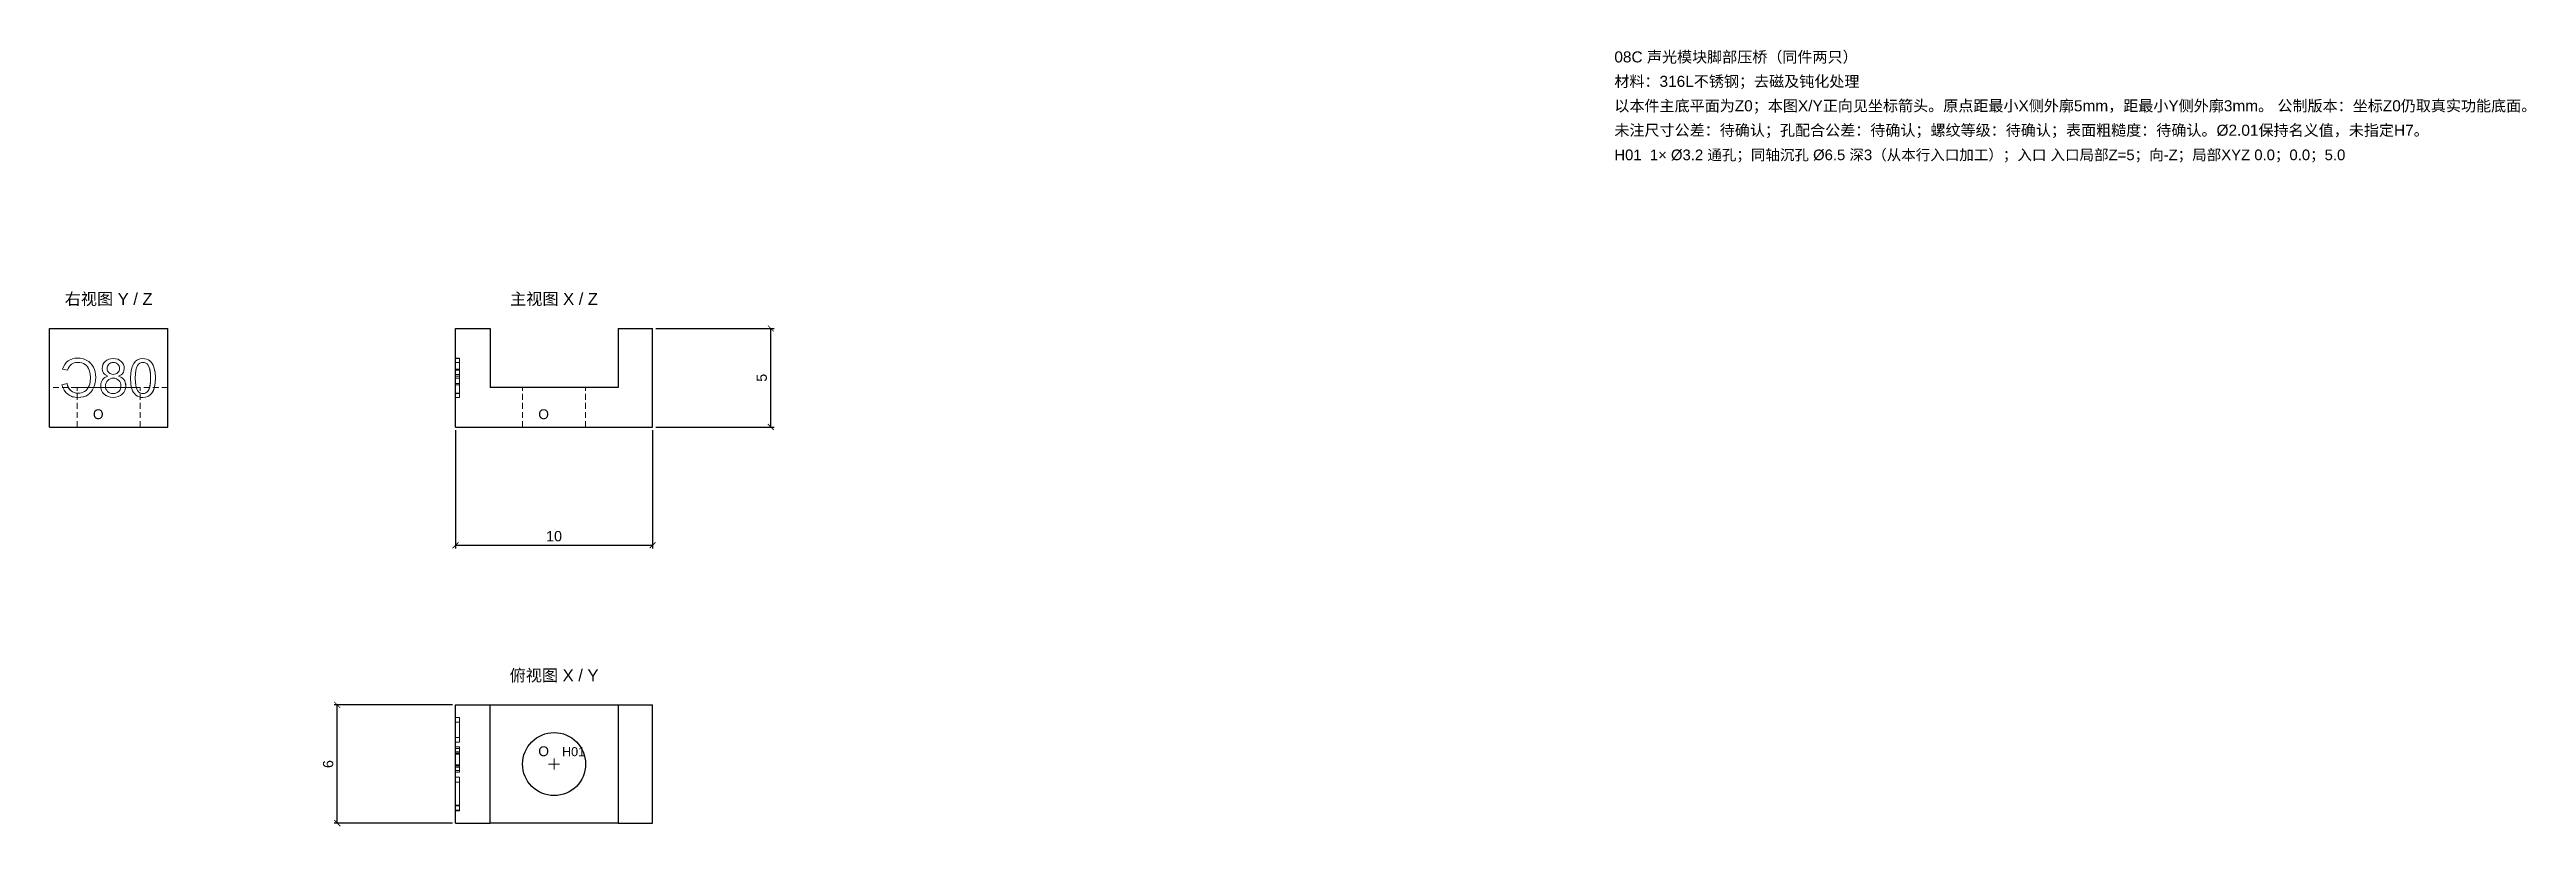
# Model space of a CAD drawing. Header units: millimetres. Extents: x 7 to 132, y 15 to 55.
import ezdxf
from ezdxf.enums import TextEntityAlignment as Align

# ---------------------------------------------------------------- set-up
doc = ezdxf.new("R2010")
doc.units = ezdxf.units.MM
doc.linetypes.add('WP_HIDDEN', pattern=[2.3, 1.5, -0.8])
for name, color, linetype, lineweight in [('ANNOTATIONS', 7, 'CONTINUOUS', 18), ('DIMENSIONS', 7, 'CONTINUOUS', 18), ('HIDDEN', 7, 'WP_HIDDEN', 13), ('VISIBLE', 7, 'CONTINUOUS', 25)]:
    doc.layers.add(name, color=color, linetype=linetype, lineweight=lineweight)
doc.styles.add('CJK', font='Arial Unicode.ttf')
doc.styles.add('OpenSansCondensed-Light', font='OpenSansCondensed-Light.ttf')
doc.dimstyles.new('EZDXF', dxfattribs={"dimtxt": 0.25, "dimasz": 0.175, "dimexe": 0.375, "dimexo": 0.125, "dimgap": 0.1, "dimtad": 1, "dimlfac": 100, "dimzin": 12, "dimdsep": 46, "dimtxsty": 'OpenSansCondensed-Light', "dimblk": 'ARCHTICK', "dimcen": 2.5, "dimazin": 3, "dimtfac": 0.5, "dimtmove": 2, "dimatfit": 3})

# ---------------------------------------------------------------- blocks, each defined once
blk = doc.blocks.new('_ARCHTICK')
at = {"color": 0, "linetype": 'BYBLOCK', "const_width": 0.15}
blk.add_lwpolyline([(-0.5, -0.5), (0.5, 0.5)], dxfattribs=at)

msp = doc.modelspace()

# ---------------------------------------------------------------- linework, layer by layer
at = {"layer": 'ANNOTATIONS'}
for p, q in [((31.92, 18.4), (32.48, 18.4)), ((32.2, 18.12), (32.2, 18.68))]:
    msp.add_line(p, q, dxfattribs=at)
at = {"layer": 'HIDDEN', "ltscale": 0.2}
for p, q in [((6.6, 40.5), (6.6, 37.5)), ((12.6, 40.5), (12.6, 37.5)), ((27.2, 39), (27.4, 39)), ((27.2, 38.97493), (27.4, 38.97493)), ((7.23127, 37.64644), (7.4872, 37.71108)), ((7.51623, 38.37731), (7.26425, 38.43668)), ((27.2, 38.781), (27.4, 38.781)), ((27.2, 38.77968), (27.4, 38.77968)), ((27.2, 38.77836), (27.4, 38.77836)), ((27.2, 38.37731), (27.2, 38.43668)), ((27.2, 38.43668), (27.4, 38.43668)), ((27.2, 38.37731), (27.4, 38.37731)), ((27.2, 38.17282), (27.4, 38.17282)), ((27.2, 38.08179), (27.4, 38.08179)), ((27.2, 37.97889), (27.4, 37.97889)), ((27.2, 37.64644), (27.2, 37.71108)), ((27.2, 37.71108), (27.4, 37.71108)), ((27.4, 38.43668), (27.4, 38.37731)), ((27.4, 37.71108), (27.4, 37.64644)), ((12.6, 37.5), (6.6, 37.5)), ((8, 35.5), (8, 37.5)), ((11.2, 35.5), (11.2, 37.5)), ((27.2, 37.64644), (27.4, 37.64644)), ((27.2, 37.219), (27.4, 37.219)), ((27.2, 37.19525), (27.4, 37.19525)), ((27.2, 37), (27.4, 37)), ((30.6, 35.5), (30.6, 37.5)), ((33.8, 35.5), (33.8, 37.5)), ((27.2, 21.4), (37.2, 21.4)), ((27.2, 20.76873), (27.4, 20.76873)), ((27.2, 20.52467), (27.4, 20.52467)), ((27.2, 19.75158), (27.4, 19.75158)), ((27.2, 19.50752), (27.4, 19.50752)), ((27.2, 19.26873), (27.4, 19.26873)), ((27.2, 19.1909), (27.4, 19.1909)), ((27.2, 19.02467), (27.4, 19.02467)), ((27.2, 18.94815), (27.4, 18.94815)), ((27.2, 18.90066), (27.4, 18.90066)), ((27.2, 18.35844), (27.4, 18.35844)), ((27.2, 18.31755), (27.4, 18.31755)), ((27.2, 18.23707), (27.4, 18.23707)), ((27.2, 18.07348), (27.4, 18.07348)), ((27.2, 17.99433), (27.4, 17.99433)), ((27.2, 17.74103), (27.4, 17.74103)), ((27.2, 17.47718), (27.4, 17.47718)), ((27.2, 16.31623), (27.2, 16.06425)), ((27.2, 16.31623), (27.4, 16.31623)), ((27.2, 16.03127), (27.2, 16.2872)), ((27.2, 16.2872), (27.4, 16.2872)), ((27.2, 16.06425), (27.4, 16.06425)), ((27.2, 16.03127), (27.4, 16.03127)), ((27.2, 15.4), (37.2, 15.4)), ((27.4, 16.06425), (27.4, 16.31623)), ((27.4, 16.2872), (27.4, 16.03127))]:
    msp.add_line(p, q, dxfattribs=at)
for points in [[(7.53997, 38.85224), (7.64589, 38.91749), (7.76319, 38.96373), (7.89096, 38.99107), (8.0281, 39)], [(8.0281, 39), (7.88875, 38.99077), (7.76095, 38.96306), (7.64469, 38.91689), (7.53997, 38.85224)], [(8.0281, 39), (8.15272, 38.99278), (8.2727, 38.97096), (8.38762, 38.93443), (8.4971, 38.88325)], [(8.4971, 38.88325), (8.38789, 38.93433), (8.27332, 38.97081), (8.15339, 38.9927), (8.0281, 39)], [(9.42784, 38.82784), (9.51196, 38.89266), (9.60852, 38.93873), (9.71672, 38.96601), (9.83549, 38.97493)], [(9.83549, 38.97493), (9.71502, 38.96574), (9.60693, 38.93816), (9.5112, 38.89219), (9.42784, 38.82784)], [(9.83549, 38.97493), (9.95346, 38.96622), (10.06072, 38.93958), (10.15624, 38.89455), (10.23918, 38.83113)], [(10.23918, 38.83113), (10.15706, 38.89405), (10.0624, 38.93898), (9.95521, 38.96595), (9.83549, 38.97493)], [(11.06504, 38.91227), (11.19243, 38.95936), (11.33813, 38.97493)], [(11.33813, 38.97493), (11.19202, 38.95927), (11.06504, 38.91227)], [(11.33813, 38.97493), (11.43821, 38.96798), (11.53029, 38.94688), (11.61382, 38.91138), (11.68839, 38.86148)], [(11.68839, 38.86148), (11.61431, 38.91111), (11.53123, 38.94657), (11.43917, 38.96784), (11.33813, 38.97493)], [(27.2, 38.85224), (27.2, 38.91749), (27.2, 38.96373), (27.2, 38.99107), (27.2, 39)], [(27.2, 39), (27.2, 38.99278), (27.2, 38.97096), (27.2, 38.93443), (27.2, 38.88325)], [(27.2, 38.91227), (27.2, 38.95936), (27.2, 38.97493)], [(27.2, 38.97493), (27.2, 38.96798), (27.2, 38.94688), (27.2, 38.91138), (27.2, 38.86148)], [(27.2, 38.82784), (27.2, 38.89266), (27.2, 38.93873), (27.2, 38.96601), (27.2, 38.97493)], [(27.2, 38.97493), (27.2, 38.96622), (27.2, 38.93958), (27.2, 38.89455), (27.2, 38.83113)], [(27.4, 38.88325), (27.4, 38.93433), (27.4, 38.97081), (27.4, 38.9927), (27.4, 39)], [(27.4, 39), (27.4, 38.99077), (27.4, 38.96306), (27.4, 38.91689), (27.4, 38.85224)], [(27.4, 38.86148), (27.4, 38.91111), (27.4, 38.94657), (27.4, 38.96784), (27.4, 38.97493)], [(27.4, 38.97493), (27.4, 38.95927), (27.4, 38.91227)], [(27.4, 38.83113), (27.4, 38.89405), (27.4, 38.93898), (27.4, 38.96595), (27.4, 38.97493)], [(27.4, 38.97493), (27.4, 38.96574), (27.4, 38.93816), (27.4, 38.89219), (27.4, 38.82784)], [(7.26425, 38.43668), (7.30998, 38.56156), (7.37118, 38.67308), (7.44793, 38.77022), (7.53997, 38.85224)], [(7.53997, 38.85224), (7.44853, 38.77086), (7.3721, 38.67447), (7.31067, 38.56308), (7.26425, 38.43668)], [(7.4872, 37.71108), (7.51892, 37.59847), (7.563, 37.49896), (7.6197, 37.41355), (7.68905, 37.34301)], [(7.68905, 37.34301), (7.62053, 37.41252), (7.56405, 37.49703), (7.51961, 37.59655), (7.4872, 37.71108)], [(7.71148, 38.6847), (7.65051, 38.62851), (7.59768, 38.55811), (7.55296, 38.47412), (7.51623, 38.37731)], [(7.51623, 38.37731), (7.55366, 38.47568), (7.59868, 38.5597), (7.65129, 38.62937), (7.71148, 38.6847)], [(8.03338, 38.781), (7.94138, 38.7751), (7.8568, 38.75718), (7.78006, 38.72707), (7.71148, 38.6847)], [(7.71148, 38.6847), (7.77958, 38.72683), (7.85594, 38.75693), (7.94053, 38.77498), (8.03338, 38.781)], [(8.40607, 38.67414), (8.32591, 38.72124), (8.23675, 38.75465), (8.13905, 38.77448), (8.03338, 38.781)], [(8.03338, 38.781), (8.14028, 38.77432), (8.23803, 38.75429), (8.32662, 38.72089), (8.40607, 38.67414)], [(8.61649, 38.3872), (8.58071, 38.47243), (8.53365, 38.54883), (8.47537, 38.61613), (8.40607, 38.67414)], [(8.40607, 38.67414), (8.47537, 38.61614), (8.53354, 38.54898), (8.58058, 38.47267), (8.61649, 38.3872)], [(8.4971, 38.88325), (8.5976, 38.81805), (8.68608, 38.73911), (8.76213, 38.64676), (8.82559, 38.54156)], [(8.82559, 38.54156), (8.76177, 38.64726), (8.68575, 38.73945), (8.59753, 38.81811), (8.4971, 38.88325)], [(8.60528, 37.58509), (8.63708, 37.68232), (8.65953, 37.78677), (8.67718, 38.01583)], [(8.67718, 38.01583), (8.6592, 37.7848), (8.63673, 37.68103), (8.60528, 37.58509)], [(8.67718, 38.01583), (8.66201, 38.20428), (8.61649, 38.3872)], [(8.61649, 38.3872), (8.66201, 38.20432), (8.67718, 38.01583)], [(8.82559, 38.54156), (8.87671, 38.42254), (8.91278, 38.29455), (8.93406, 38.15828), (8.94103, 38.01451)], [(8.94103, 38.01451), (8.93381, 38.16074), (8.91217, 38.29733), (8.8761, 38.42427), (8.82559, 38.54156)], [(8.94103, 38.01451), (8.93471, 37.87899), (8.91563, 37.74718), (8.88365, 37.61943), (8.83879, 37.49604)], [(8.83879, 37.49604), (8.88352, 37.61898), (8.91547, 37.74637), (8.93464, 37.87822), (8.94103, 38.01451)], [(9.19433, 37.58575), (9.20007, 37.67184), (9.21744, 37.75216), (9.24653, 37.82644), (9.28734, 37.89446)], [(9.28734, 37.89446), (9.24664, 37.82668), (9.21758, 37.75264), (9.20014, 37.67233), (9.19433, 37.58575)], [(9.27348, 38.46966), (9.28308, 38.57096), (9.3121, 38.66481), (9.36051, 38.75058), (9.42784, 38.82784)], [(9.42784, 38.82784), (9.36031, 38.75029), (9.31207, 38.66474), (9.28313, 38.5712), (9.27348, 38.46966)], [(9.34406, 38.23549), (9.29107, 38.34401), (9.27348, 38.46966)], [(9.27348, 38.46966), (9.29113, 38.34383), (9.34406, 38.23549)], [(9.28734, 37.89446), (9.33945, 37.95494), (9.40221, 38.00635), (9.47533, 38.04862), (9.55844, 38.08179)], [(9.55844, 38.08179), (9.47471, 38.04832), (9.40162, 38.00594), (9.33916, 37.95465), (9.28734, 37.89446)], [(9.55844, 38.08179), (9.43338, 38.14695), (9.38416, 38.1883), (9.34406, 38.23549)], [(9.34406, 38.23549), (9.38393, 38.18853), (9.43295, 38.14726), (9.55844, 38.08179)], [(9.43707, 37.58311), (9.4442, 37.66516), (9.4656, 37.73978), (9.50126, 37.80698), (9.55119, 37.86675)], [(9.55119, 37.86675), (9.50123, 37.80693), (9.4655, 37.73953), (9.44414, 37.6648), (9.43707, 37.58311)], [(9.51755, 38.47098), (9.52319, 38.53368), (9.54014, 38.59119), (9.56838, 38.64351), (9.60792, 38.69063)], [(9.60792, 38.69063), (9.5684, 38.64354), (9.54012, 38.59114), (9.52317, 38.53357), (9.51755, 38.47098)], [(9.60528, 38.25923), (9.56689, 38.30487), (9.53948, 38.35538), (9.52303, 38.41074), (9.51755, 38.47098)], [(9.51755, 38.47098), (9.52301, 38.41083), (9.53947, 38.3554), (9.56692, 38.30484), (9.60528, 38.25923)], [(9.55119, 37.86675), (9.61183, 37.91581), (9.67965, 37.95086), (9.75464, 37.97188), (9.83681, 37.97889)], [(9.83681, 37.97889), (9.75499, 37.97194), (9.6799, 37.95095), (9.61188, 37.91585), (9.55119, 37.86675)], [(9.83021, 38.17282), (9.7647, 38.17822), (9.70538, 38.19443), (9.65223, 38.22143), (9.60528, 38.25923)], [(9.60528, 38.25923), (9.65231, 38.22138), (9.70557, 38.19435), (9.76494, 38.17818), (9.83021, 38.17282)], [(9.60792, 38.69063), (9.65586, 38.72959), (9.70933, 38.75742), (9.76833, 38.77412), (9.83285, 38.77968)], [(9.83285, 38.77968), (9.76849, 38.77415), (9.70944, 38.75746), (9.65588, 38.7296), (9.60792, 38.69063)], [(10.05976, 38.25989), (10.01227, 38.2218), (9.95818, 38.19459), (9.89749, 38.17827), (9.83021, 38.17282)], [(9.83021, 38.17282), (9.89721, 38.17822), (9.95793, 38.1945), (10.01217, 38.22174), (10.05976, 38.25989)], [(9.83285, 38.77968), (9.89791, 38.77424), (9.95719, 38.75792), (10.0107, 38.73071), (10.05844, 38.69261)], [(10.05844, 38.69261), (10.01066, 38.73073), (9.95704, 38.75797), (9.89771, 38.77428), (9.83285, 38.77968)], [(9.83681, 37.97889), (9.91699, 37.97197), (9.99001, 37.95119), (10.05585, 37.91656), (10.11451, 37.86807)], [(10.11451, 37.86807), (10.0558, 37.91659), (9.98977, 37.95128), (9.91667, 37.97202), (9.83681, 37.97889)], [(10.05844, 38.69261), (10.09769, 38.64693), (10.12573, 38.59697), (10.14255, 38.54271), (10.14815, 38.48417)], [(10.14815, 38.48417), (10.14255, 38.54269), (10.12571, 38.59701), (10.09763, 38.64702), (10.05844, 38.69261)], [(10.14815, 38.48417), (10.14263, 38.4187), (10.12606, 38.3595), (10.09843, 38.30656), (10.05976, 38.25989)], [(10.05976, 38.25989), (10.09847, 38.30662), (10.12613, 38.35968), (10.14267, 38.41893), (10.14815, 38.48417)], [(10.31966, 38.23615), (10.27899, 38.18864), (10.2288, 38.14708), (10.10066, 38.08179)], [(10.10066, 38.08179), (10.22929, 38.14743), (10.27925, 38.1889), (10.31966, 38.23615)], [(10.10066, 38.08179), (10.18344, 38.05386), (10.25666, 38.01565), (10.31996, 37.96711), (10.37309, 37.90831)], [(10.37309, 37.90831), (10.32019, 37.96689), (10.25716, 38.01534), (10.18398, 38.05364), (10.10066, 38.08179)], [(10.11451, 37.86807), (10.16271, 37.8092), (10.19713, 37.7434), (10.21779, 37.67068), (10.22467, 37.59103)], [(10.22467, 37.59103), (10.21784, 37.67038), (10.19721, 37.7432), (10.16273, 37.80917), (10.11451, 37.86807)], [(10.23918, 38.83113), (10.30542, 38.75522), (10.353, 38.67045), (10.38148, 38.57725), (10.3909, 38.47625)], [(10.3909, 38.47625), (10.38141, 38.57759), (10.35297, 38.67051), (10.30556, 38.75503), (10.23918, 38.83113)], [(10.3909, 38.47625), (10.37316, 38.34656), (10.35089, 38.28888), (10.31966, 38.23615)], [(10.31966, 38.23615), (10.35082, 38.28875), (10.37309, 38.34631), (10.3909, 38.47625)], [(10.37309, 37.90831), (10.41513, 37.84043), (10.44504, 37.76494), (10.46285, 37.68212), (10.46873, 37.59235)], [(10.46873, 37.59235), (10.46276, 37.68284), (10.44482, 37.76567), (10.41493, 37.84082), (10.37309, 37.90831)], [(10.70752, 37.98681), (10.71794, 38.23998), (10.75106, 38.44393)], [(10.75106, 38.44393), (10.7184, 38.24489), (10.70752, 37.98681)], [(10.77744, 37.43734), (10.74587, 37.55464), (10.72412, 37.68631), (10.70752, 37.98681)], [(10.70752, 37.98681), (10.725, 37.67925), (10.74685, 37.55009), (10.77744, 37.43734)], [(10.75106, 38.44393), (10.80254, 38.59988), (10.87111, 38.73153)], [(10.87111, 38.73153), (10.80284, 38.60059), (10.75106, 38.44393)], [(10.87111, 38.73153), (10.95776, 38.83566), (11.06504, 38.91227)], [(11.06504, 38.91227), (10.95785, 38.83575), (10.87111, 38.73153)], [(10.95158, 37.98681), (10.95855, 38.20556), (10.97945, 38.38423), (11.01429, 38.52284), (11.06306, 38.62137)], [(11.06306, 38.62137), (11.0103, 38.51116), (10.97589, 38.36292), (10.95723, 38.1856), (10.95158, 37.98681)], [(11.06306, 37.35356), (11.01429, 37.45251), (10.97945, 37.59103), (10.95855, 37.76913), (10.95158, 37.98681)], [(10.95158, 37.98681), (10.95725, 37.78874), (10.97594, 37.612), (11.01036, 37.46403), (11.06306, 37.35356)], [(11.06306, 38.62137), (11.12222, 38.69006), (11.18823, 38.73912), (11.26107, 38.76855), (11.34077, 38.77836)], [(11.34077, 38.77836), (11.26082, 38.76849), (11.18764, 38.73878), (11.12163, 38.6895), (11.06306, 38.62137)], [(11.34077, 38.77836), (11.41844, 38.76971), (11.48786, 38.74373), (11.54904, 38.70045), (11.60198, 38.63984)], [(11.60198, 38.63984), (11.54927, 38.70024), (11.48798, 38.74367), (11.41834, 38.76973), (11.34077, 38.77836)], [(11.60198, 38.63984), (11.65566, 38.53273), (11.694, 38.38819), (11.717, 38.20622), (11.72467, 37.98681)], [(11.72467, 37.98681), (11.71836, 38.18744), (11.69765, 38.36784), (11.65973, 38.52127), (11.60198, 38.63984)], [(11.72467, 37.98681), (11.7177, 37.76859), (11.6968, 37.5902), (11.66196, 37.45164), (11.61319, 37.3529)], [(11.61319, 37.3529), (11.66592, 37.46324), (11.70034, 37.61135), (11.71901, 37.78838), (11.72467, 37.98681)], [(11.68839, 38.86148), (11.75426, 38.79813), (11.81117, 38.72296), (11.8591, 38.63637), (11.89815, 38.53892)], [(11.89815, 38.53892), (11.85858, 38.63749), (11.81042, 38.72411), (11.75369, 38.79877), (11.68839, 38.86148)], [(11.96873, 37.98681), (11.95886, 37.75487), (11.92647, 37.54164), (11.86724, 37.35405), (11.82633, 37.27248), (11.77744, 37.20053)], [(11.77744, 37.20053), (11.86113, 37.3402), (11.92091, 37.51781), (11.95678, 37.73334), (11.96873, 37.98681)], [(11.89815, 38.53892), (11.93004, 38.42133), (11.952, 38.28908), (11.96873, 37.98681)], [(11.96873, 37.98681), (11.95109, 38.29634), (11.92903, 38.426), (11.89815, 38.53892)], [(27.2, 38.73153), (27.2, 38.83566), (27.2, 38.91227)], [(27.2, 38.88325), (27.2, 38.81805), (27.2, 38.73911), (27.2, 38.64676), (27.2, 38.54156)], [(27.2, 38.86148), (27.2, 38.79813), (27.2, 38.72296), (27.2, 38.63637), (27.2, 38.53892)], [(27.2, 38.43668), (27.2, 38.56156), (27.2, 38.67308), (27.2, 38.77022), (27.2, 38.85224)], [(27.2, 38.83113), (27.2, 38.67045), (27.2, 38.47625)], [(27.2, 38.46966), (27.2, 38.66481), (27.2, 38.82784)], [(27.2, 38.67414), (27.2, 38.72124), (27.2, 38.75465), (27.2, 38.77448), (27.2, 38.781)], [(27.2, 38.781), (27.2, 38.7751), (27.2, 38.75718), (27.2, 38.72707), (27.2, 38.6847)], [(27.2, 38.77968), (27.2, 38.77415), (27.2, 38.75746), (27.2, 38.7296), (27.2, 38.69063)], [(27.2, 38.69261), (27.2, 38.73073), (27.2, 38.75797), (27.2, 38.77428), (27.2, 38.77968)], [(27.2, 38.77836), (27.2, 38.76849), (27.2, 38.73878), (27.2, 38.6895), (27.2, 38.62137)], [(27.2, 38.63984), (27.2, 38.70024), (27.2, 38.74367), (27.2, 38.76973), (27.2, 38.77836)], [(27.2, 38.44393), (27.2, 38.59988), (27.2, 38.73153)], [(27.2, 38.48417), (27.2, 38.59701), (27.2, 38.69261)], [(27.2, 38.69063), (27.2, 38.59114), (27.2, 38.47098)], [(27.2, 38.6847), (27.2, 38.62851), (27.2, 38.55811), (27.2, 38.47412), (27.2, 38.37731)], [(27.2, 38.3872), (27.2, 38.54883), (27.2, 38.67414)], [(27.2, 37.98681), (27.2, 38.18744), (27.2, 38.36784), (27.2, 38.52127), (27.2, 38.63984)], [(27.2, 38.62137), (27.2, 38.5716), (27.2, 38.51116), (27.2, 38.36292), (27.2, 38.1856), (27.2, 37.98681)], [(27.2, 38.54156), (27.2, 38.29455), (27.2, 38.01451)], [(27.2, 38.53892), (27.2, 38.42133), (27.2, 38.28908), (27.2, 38.14374), (27.2, 37.98681)], [(27.2, 38.25989), (27.2, 38.35968), (27.2, 38.48417)], [(27.2, 38.47625), (27.2, 38.34656), (27.2, 38.23615)], [(27.2, 38.47098), (27.2, 38.3554), (27.2, 38.25923)], [(27.2, 38.23549), (27.2, 38.34401), (27.2, 38.46966)], [(27.2, 37.98681), (27.2, 38.11899), (27.2, 38.23998), (27.2, 38.34866), (27.2, 38.44393)], [(27.2, 38.01583), (27.2, 38.3872)], [(27.2, 38.17282), (27.2, 38.17822), (27.2, 38.1945), (27.2, 38.22174), (27.2, 38.25989)], [(27.2, 38.25923), (27.2, 38.22138), (27.2, 38.19435), (27.2, 38.17818), (27.2, 38.17282)], [(27.2, 38.23615), (27.2, 38.14708), (27.2, 38.08179)], [(27.2, 38.08179), (27.2, 38.14695), (27.2, 38.23549)], [(27.2, 38.08179), (27.2, 38.05386), (27.2, 38.01565), (27.2, 37.96711), (27.2, 37.90831)], [(27.2, 37.89446), (27.2, 38.00635), (27.2, 38.08179)], [(27.2, 37.58509), (27.2, 37.78677), (27.2, 38.01583)], [(27.2, 38.01451), (27.2, 37.74718), (27.2, 37.49604)], [(27.2, 37.98681), (27.2, 37.75487), (27.2, 37.54164), (27.2, 37.35405), (27.2, 37.20053)], [(27.2, 37.43734), (27.2, 37.55464), (27.2, 37.68631), (27.2, 37.83085), (27.2, 37.98681)], [(27.2, 37.3529), (27.2, 37.40278), (27.2, 37.46324), (27.2, 37.61135), (27.2, 37.78838), (27.2, 37.98681)], [(27.2, 37.98681), (27.2, 37.78874), (27.2, 37.612), (27.2, 37.46403), (27.2, 37.40355), (27.2, 37.35356)], [(27.2, 37.97889), (27.2, 37.97194), (27.2, 37.95095), (27.2, 37.91585), (27.2, 37.86675)], [(27.2, 37.86807), (27.2, 37.91659), (27.2, 37.95128), (27.2, 37.97202), (27.2, 37.97889)], [(27.2, 37.90831), (27.2, 37.76494), (27.2, 37.59235)], [(27.2, 37.58575), (27.2, 37.75216), (27.2, 37.89446)], [(27.2, 37.59103), (27.2, 37.7432), (27.2, 37.86807)], [(27.2, 37.86675), (27.2, 37.73953), (27.2, 37.58311)], [(27.2, 37.71108), (27.2, 37.59847), (27.2, 37.49896), (27.2, 37.41355), (27.2, 37.34301)], [(27.4, 38.91227), (27.4, 38.83575), (27.4, 38.73153)], [(27.4, 38.54156), (27.4, 38.64726), (27.4, 38.73945), (27.4, 38.81811), (27.4, 38.88325)], [(27.4, 38.53892), (27.4, 38.63749), (27.4, 38.72411), (27.4, 38.79877), (27.4, 38.86148)], [(27.4, 38.85224), (27.4, 38.77086), (27.4, 38.67447), (27.4, 38.56308), (27.4, 38.43668)], [(27.4, 38.47625), (27.4, 38.67051), (27.4, 38.83113)], [(27.4, 38.82784), (27.4, 38.66474), (27.4, 38.46966)], [(27.4, 38.6847), (27.4, 38.72683), (27.4, 38.75693), (27.4, 38.77498), (27.4, 38.781)], [(27.4, 38.781), (27.4, 38.77432), (27.4, 38.75429), (27.4, 38.72089), (27.4, 38.67414)], [(27.4, 38.69063), (27.4, 38.72959), (27.4, 38.75742), (27.4, 38.77412), (27.4, 38.77968)], [(27.4, 38.77968), (27.4, 38.77424), (27.4, 38.75792), (27.4, 38.73071), (27.4, 38.69261)], [(27.4, 38.62137), (27.4, 38.69006), (27.4, 38.73912), (27.4, 38.76855), (27.4, 38.77836)], [(27.4, 38.77836), (27.4, 38.76971), (27.4, 38.74373), (27.4, 38.70045), (27.4, 38.63984)], [(27.4, 38.73153), (27.4, 38.60059), (27.4, 38.44393)], [(27.4, 38.69261), (27.4, 38.59697), (27.4, 38.48417)], [(27.4, 38.47098), (27.4, 38.59119), (27.4, 38.69063)], [(27.4, 38.37731), (27.4, 38.47568), (27.4, 38.5597), (27.4, 38.62937), (27.4, 38.6847)], [(27.4, 38.67414), (27.4, 38.54898), (27.4, 38.3872)], [(27.4, 38.63984), (27.4, 38.53273), (27.4, 38.38819), (27.4, 38.20622), (27.4, 37.98681)], [(27.4, 37.98681), (27.4, 38.10119), (27.4, 38.20556), (27.4, 38.29991), (27.4, 38.38423), (27.4, 38.45855), (27.4, 38.52284), (27.4, 38.57711), (27.4, 38.62137)], [(27.4, 38.01451), (27.4, 38.29733), (27.4, 38.54156)], [(27.4, 37.98681), (27.4, 38.14994), (27.4, 38.29634), (27.4, 38.426), (27.4, 38.53892)], [(27.4, 38.48417), (27.4, 38.3595), (27.4, 38.25989)], [(27.4, 38.23615), (27.4, 38.34631), (27.4, 38.47625)], [(27.4, 38.25923), (27.4, 38.35538), (27.4, 38.47098)], [(27.4, 38.46966), (27.4, 38.34383), (27.4, 38.23549)], [(27.4, 38.44393), (27.4, 38.35179), (27.4, 38.24489), (27.4, 38.12323), (27.4, 37.98681)], [(27.4, 38.3872), (27.4, 38.01583)], [(27.4, 38.25989), (27.4, 38.2218), (27.4, 38.19459), (27.4, 38.17827), (27.4, 38.17282)], [(27.4, 38.17282), (27.4, 38.17822), (27.4, 38.19443), (27.4, 38.22143), (27.4, 38.25923)], [(27.4, 38.08179), (27.4, 38.14743), (27.4, 38.23615)], [(27.4, 38.23549), (27.4, 38.14726), (27.4, 38.08179)], [(27.4, 38.08179), (27.4, 38.00594), (27.4, 37.89446)], [(27.4, 37.90831), (27.4, 37.96689), (27.4, 38.01534), (27.4, 38.05364), (27.4, 38.08179)], [(27.4, 38.01583), (27.4, 37.7848), (27.4, 37.58509)], [(27.4, 37.49604), (27.4, 37.74637), (27.4, 38.01451)], [(27.4, 37.98681), (27.4, 37.82483), (27.4, 37.67925), (27.4, 37.55009), (27.4, 37.43734)], [(27.4, 37.20053), (27.4, 37.3402), (27.4, 37.51781), (27.4, 37.73334), (27.4, 37.98681)], [(27.4, 37.98681), (27.4, 37.76859), (27.4, 37.5902), (27.4, 37.45164), (27.4, 37.3529)], [(27.4, 37.35356), (27.4, 37.45251), (27.4, 37.59103), (27.4, 37.76913), (27.4, 37.98681)], [(27.4, 37.86675), (27.4, 37.91581), (27.4, 37.95086), (27.4, 37.97188), (27.4, 37.97889)], [(27.4, 37.97889), (27.4, 37.97197), (27.4, 37.95119), (27.4, 37.91656), (27.4, 37.86807)], [(27.4, 37.59235), (27.4, 37.76567), (27.4, 37.90831)], [(27.4, 37.89446), (27.4, 37.75264), (27.4, 37.58575)], [(27.4, 37.86807), (27.4, 37.7434), (27.4, 37.59103)], [(27.4, 37.58311), (27.4, 37.73978), (27.4, 37.86675)], [(27.4, 37.34301), (27.4, 37.41252), (27.4, 37.49703), (27.4, 37.59655), (27.4, 37.71108)], [(7.52084, 37.16557), (7.4229, 37.25936), (7.342, 37.37173), (7.27826, 37.50133), (7.23127, 37.64644)], [(7.23127, 37.64644), (7.27954, 37.49814), (7.3439, 37.36857), (7.42433, 37.25771), (7.52084, 37.16557)], [(8.03206, 37), (7.88889, 37.01004), (7.75518, 37.04075), (7.63216, 37.09262), (7.52084, 37.16557)], [(7.52084, 37.16557), (7.63121, 37.09313), (7.7532, 37.04139), (7.88682, 37.01035), (8.03206, 37)], [(7.68905, 37.34301), (7.768, 37.28859), (7.8553, 37.24977), (7.95053, 37.22663), (8.05317, 37.219)], [(8.05317, 37.219), (7.94977, 37.22675), (7.85462, 37.25), (7.76771, 37.28875), (7.68905, 37.34301)], [(11.2, 37.5), (11.15988, 37.5), (11.04155, 37.5), (10.85093, 37.5), (10.59758, 37.5), (10.29421, 37.5), (9.95603, 37.5), (9.6, 37.5), (9.24397, 37.5), (8.90579, 37.5), (8.60242, 37.5), (8.34907, 37.5), (8.15845, 37.5), (8.04012, 37.5), (8, 37.5)], [(8, 37.5), (8.01006, 37.5), (8.04012, 37.5), (8.08979, 37.5), (8.15845, 37.5), (8.24524, 37.5), (8.34907, 37.5), (8.46863, 37.5), (8.60242, 37.5), (8.74875, 37.5), (8.90579, 37.5), (9.07155, 37.5), (9.24397, 37.5), (9.42086, 37.5), (9.6, 37.5)], [(8.54063, 37.12731), (8.43281, 37.07053), (8.31125, 37.03076), (8.1772, 37.00753), (8.03206, 37)], [(8.03206, 37), (8.18109, 37.00796), (8.31553, 37.03183), (8.43538, 37.07161), (8.54063, 37.12731)], [(8.05317, 37.219), (8.13991, 37.22468), (8.22368, 37.24176), (8.30432, 37.27024), (8.38166, 37.31003)], [(8.38166, 37.31003), (8.30424, 37.2702), (8.22368, 37.24175), (8.13999, 37.22469), (8.05317, 37.219)], [(8.38166, 37.31003), (8.45276, 37.36155), (8.51381, 37.42478), (8.56465, 37.49943), (8.60528, 37.58509)], [(8.60528, 37.58509), (8.56434, 37.49889), (8.51342, 37.42431), (8.45253, 37.36135), (8.38166, 37.31003)], [(8.83879, 37.49604), (8.78248, 37.3836), (8.71398, 37.28421), (8.63329, 37.1986), (8.54063, 37.12731)], [(8.54063, 37.12731), (8.63273, 37.1981), (8.71313, 37.28315), (8.78181, 37.38246), (8.83879, 37.49604)], [(9.36979, 37.16887), (9.29319, 37.25801), (9.23811, 37.35771), (9.20518, 37.46728), (9.19433, 37.58575)], [(9.19433, 37.58575), (9.20529, 37.46669), (9.23819, 37.35752), (9.29302, 37.25825), (9.36979, 37.16887)], [(9.83153, 37), (9.69756, 37.01019), (9.57505, 37.04146), (9.46541, 37.09438), (9.36979, 37.16887)], [(9.36979, 37.16887), (9.46445, 37.09499), (9.57296, 37.04222), (9.69532, 37.01055), (9.83153, 37)], [(9.54789, 37.30475), (9.49941, 37.36321), (9.46478, 37.42909), (9.444, 37.50239), (9.43707, 37.58311)], [(9.43707, 37.58311), (9.44393, 37.50275), (9.46467, 37.42936), (9.49936, 37.36328), (9.54789, 37.30475)], [(9.82889, 37.19525), (9.74751, 37.20209), (9.67355, 37.22263), (9.60701, 37.25684), (9.54789, 37.30475)], [(9.54789, 37.30475), (9.6071, 37.25678), (9.67385, 37.22251), (9.7479, 37.20203), (9.82889, 37.19525)], [(9.6, 37.5), (9.77914, 37.5), (9.95603, 37.5), (10.12845, 37.5), (10.29421, 37.5), (10.45125, 37.5), (10.59758, 37.5), (10.73137, 37.5), (10.85093, 37.5), (10.95476, 37.5), (11.04155, 37.5), (11.11021, 37.5), (11.15988, 37.5), (11.18994, 37.5), (11.2, 37.5)], [(10.03338, 37.24736), (9.93476, 37.20828), (9.82889, 37.19525)], [(9.82889, 37.19525), (9.93475, 37.20828), (10.03338, 37.24736)], [(10.29327, 37.16953), (10.19766, 37.09476), (10.08804, 37.04163), (9.96551, 37.01023), (9.83153, 37)], [(9.83153, 37), (9.96774, 37.0106), (10.09011, 37.04238), (10.19861, 37.09536), (10.29327, 37.16953)], [(10.17652, 37.39446), (10.11666, 37.31019), (10.03338, 37.24736)], [(10.03338, 37.24736), (10.11664, 37.31018), (10.17652, 37.39446)], [(10.22467, 37.59103), (10.21263, 37.49109), (10.17652, 37.39446)], [(10.17652, 37.39446), (10.21262, 37.49105), (10.22467, 37.59103)], [(10.46873, 37.59235), (10.45791, 37.47171), (10.42503, 37.36039), (10.36997, 37.25942), (10.29327, 37.16953)], [(10.29327, 37.16953), (10.37004, 37.25952), (10.42487, 37.35999), (10.45777, 37.47094), (10.46873, 37.59235)], [(10.98654, 37.11412), (10.92073, 37.17774), (10.86394, 37.25312), (10.81621, 37.33983), (10.77744, 37.43734)], [(10.77744, 37.43734), (10.81673, 37.33872), (10.86468, 37.25198), (10.92128, 37.17711), (10.98654, 37.11412)], [(11.33813, 37), (11.2375, 37.00699), (11.14501, 37.02821), (11.06121, 37.06392), (10.98654, 37.11412)], [(10.98654, 37.11412), (11.06071, 37.06419), (11.14403, 37.02853), (11.2365, 37.00713), (11.33813, 37)], [(11.33813, 37.19525), (11.25959, 37.20515), (11.18757, 37.23483), (11.12206, 37.2843), (11.06306, 37.35356)], [(11.06306, 37.35356), (11.12142, 37.28491), (11.1869, 37.23521), (11.25928, 37.20523), (11.33813, 37.19525)], [(11.61319, 37.3529), (11.5542, 37.28393), (11.48869, 37.23466), (11.41666, 37.2051), (11.33813, 37.19525)], [(11.33813, 37.19525), (11.41697, 37.20518), (11.48934, 37.23504), (11.55483, 37.28453), (11.61319, 37.3529)], [(11.77744, 37.20053), (11.68993, 37.11264), (11.58669, 37.04963), (11.46886, 37.01221), (11.33813, 37)], [(11.33813, 37), (11.47047, 37.01253), (11.5878, 37.05013), (11.69012, 37.1128), (11.77744, 37.20053)], [(27.2, 37.16557), (27.2, 37.25936), (27.2, 37.37173), (27.2, 37.50133), (27.2, 37.64644)], [(27.2, 37.59235), (27.2, 37.36039), (27.2, 37.25942), (27.2, 37.16953)], [(27.2, 37.39446), (27.2, 37.59103)], [(27.2, 37.16887), (27.2, 37.25801), (27.2, 37.35771), (27.2, 37.58575)], [(27.2, 37.31003), (27.2, 37.36155), (27.2, 37.42478), (27.2, 37.49943), (27.2, 37.58509)], [(27.2, 37.58311), (27.2, 37.42936), (27.2, 37.30475)], [(27.2, 37.49604), (27.2, 37.3836), (27.2, 37.28421), (27.2, 37.1986), (27.2, 37.12731)], [(27.2, 37.11412), (27.2, 37.17774), (27.2, 37.25312), (27.2, 37.33983), (27.2, 37.43734)], [(27.2, 37.24736), (27.2, 37.31018), (27.2, 37.39446)], [(27.2, 37.35356), (27.2, 37.28491), (27.2, 37.23521), (27.2, 37.20523), (27.2, 37.19525)], [(27.2, 37.19525), (27.2, 37.20518), (27.2, 37.23504), (27.2, 37.28453), (27.2, 37.3529)], [(27.2, 37.34301), (27.2, 37.28859), (27.2, 37.24977), (27.2, 37.22663), (27.2, 37.219)], [(27.2, 37.219), (27.2, 37.22468), (27.2, 37.24176), (27.2, 37.27024), (27.2, 37.31003)], [(27.2, 37.30475), (27.2, 37.25678), (27.2, 37.22251), (27.2, 37.20203), (27.2, 37.19525)], [(27.2, 37.19525), (27.2, 37.20828), (27.2, 37.24736)], [(27.2, 37.20053), (27.2, 37.11264), (27.2, 37.04963), (27.2, 37.01221), (27.2, 37)], [(27.2, 37.16953), (27.2, 37.09476), (27.2, 37.04163), (27.2, 37.01023), (27.2, 37)], [(27.2, 37), (27.2, 37.01019), (27.2, 37.04146), (27.2, 37.09438), (27.2, 37.16887)], [(27.2, 37), (27.2, 37.01004), (27.2, 37.04075), (27.2, 37.09262), (27.2, 37.16557)], [(27.2, 37.12731), (27.2, 37.07053), (27.2, 37.03076), (27.2, 37.00753), (27.2, 37)], [(27.2, 37), (27.2, 37.00699), (27.2, 37.02821), (27.2, 37.06392), (27.2, 37.11412)], [(27.4, 37.64644), (27.4, 37.49814), (27.4, 37.36857), (27.4, 37.25771), (27.4, 37.16557)], [(27.4, 37.16953), (27.4, 37.25952), (27.4, 37.35999), (27.4, 37.47094), (27.4, 37.59235)], [(27.4, 37.59103), (27.4, 37.39446)], [(27.4, 37.58575), (27.4, 37.35752), (27.4, 37.16887)], [(27.4, 37.58509), (27.4, 37.49889), (27.4, 37.42431), (27.4, 37.36135), (27.4, 37.31003)], [(27.4, 37.30475), (27.4, 37.42909), (27.4, 37.58311)], [(27.4, 37.12731), (27.4, 37.1981), (27.4, 37.28315), (27.4, 37.38246), (27.4, 37.49604)], [(27.4, 37.43734), (27.4, 37.33872), (27.4, 37.25198), (27.4, 37.17711), (27.4, 37.11412)], [(27.4, 37.39446), (27.4, 37.31019), (27.4, 37.24736)], [(27.4, 37.19525), (27.4, 37.20515), (27.4, 37.23483), (27.4, 37.2843), (27.4, 37.35356)], [(27.4, 37.3529), (27.4, 37.28393), (27.4, 37.23466), (27.4, 37.2051), (27.4, 37.19525)], [(27.4, 37.219), (27.4, 37.22675), (27.4, 37.25), (27.4, 37.28875), (27.4, 37.34301)], [(27.4, 37.31003), (27.4, 37.2702), (27.4, 37.24175), (27.4, 37.22469), (27.4, 37.219)], [(27.4, 37.19525), (27.4, 37.20209), (27.4, 37.22263), (27.4, 37.25684), (27.4, 37.30475)], [(27.4, 37.24736), (27.4, 37.20828), (27.4, 37.19525)], [(27.4, 37), (27.4, 37.01253), (27.4, 37.05013), (27.4, 37.1128), (27.4, 37.20053)], [(27.4, 37), (27.4, 37.0106), (27.4, 37.04238), (27.4, 37.09536), (27.4, 37.16953)], [(27.4, 37.16887), (27.4, 37.09499), (27.4, 37.04222), (27.4, 37.01055), (27.4, 37)], [(27.4, 37.16557), (27.4, 37.09313), (27.4, 37.04139), (27.4, 37.01035), (27.4, 37)], [(27.4, 37), (27.4, 37.00796), (27.4, 37.03183), (27.4, 37.07161), (27.4, 37.12731)], [(27.4, 37.11412), (27.4, 37.06419), (27.4, 37.02853), (27.4, 37.00713), (27.4, 37)], [(33.8, 37.5), (33.75988, 37.5), (33.64155, 37.5), (33.45093, 37.5), (33.19758, 37.5), (32.89421, 37.5), (32.55603, 37.5), (32.2, 37.5), (31.84397, 37.5), (31.50579, 37.5), (31.20242, 37.5), (30.94907, 37.5), (30.75845, 37.5), (30.64012, 37.5), (30.6, 37.5)], [(11.2, 35.5), (11.15988, 35.5), (11.04155, 35.5), (10.85093, 35.5), (10.59758, 35.5), (10.29421, 35.5), (9.95603, 35.5), (9.6, 35.5), (9.24397, 35.5), (8.90579, 35.5), (8.60242, 35.5), (8.34907, 35.5), (8.15845, 35.5), (8.04012, 35.5), (8, 35.5)], [(8, 35.5), (8.01006, 35.5), (8.04012, 35.5), (8.08979, 35.5), (8.15845, 35.5), (8.24524, 35.5), (8.34907, 35.5), (8.46863, 35.5), (8.60242, 35.5), (8.74875, 35.5), (8.90579, 35.5), (9.07155, 35.5), (9.24397, 35.5), (9.42086, 35.5), (9.6, 35.5)], [(9.6, 35.5), (9.77914, 35.5), (9.95603, 35.5), (10.12845, 35.5), (10.29421, 35.5), (10.45125, 35.5), (10.59758, 35.5), (10.73137, 35.5), (10.85093, 35.5), (10.95476, 35.5), (11.04155, 35.5), (11.11021, 35.5), (11.15988, 35.5), (11.18994, 35.5), (11.2, 35.5)], [(33.8, 35.5), (33.75988, 35.5), (33.64155, 35.5), (33.45093, 35.5), (33.19758, 35.5), (32.89421, 35.5), (32.55603, 35.5), (32.2, 35.5), (31.84397, 35.5), (31.50579, 35.5), (31.20242, 35.5), (30.94907, 35.5), (30.75845, 35.5), (30.64012, 35.5), (30.6, 35.5)], [(27.2, 20.69815), (27.2, 20.752), (27.2, 20.76873)], [(27.2, 20.76873), (27.2, 20.75886), (27.2, 20.72647), (27.2, 20.66724), (27.2, 20.57744)], [(27.2, 20.48839), (27.2, 20.61117), (27.2, 20.69815)], [(27.2, 20.57744), (27.2, 20.48993), (27.2, 20.38669), (27.2, 20.26886), (27.2, 20.13813)], [(27.2, 20.41319), (27.2, 20.46592), (27.2, 20.50034), (27.2, 20.51901), (27.2, 20.52467)], [(27.2, 20.52467), (27.2, 20.51836), (27.2, 20.49765), (27.2, 20.45973), (27.2, 20.40198)], [(27.2, 20.13813), (27.2, 20.33029), (27.2, 20.48839)], [(27.2, 20.13813), (27.2, 20.28934), (27.2, 20.41319)], [(27.2, 20.40198), (27.2, 20.28798), (27.2, 20.14077)], [(27.2, 20.14077), (27.2, 19.98764), (27.2, 19.86306)], [(27.2, 20.13813), (27.2, 19.94501), (27.2, 19.78654)], [(27.2, 19.86504), (27.2, 19.99243), (27.2, 20.13813)], [(27.2, 19.86306), (27.2, 19.9869), (27.2, 20.13813)], [(27.4, 20.57744), (27.4, 20.66113), (27.4, 20.72091), (27.4, 20.75678), (27.4, 20.76873)], [(27.4, 20.76873), (27.4, 20.75109), (27.4, 20.69815)], [(27.4, 20.69815), (27.4, 20.61042), (27.4, 20.48839)], [(27.4, 20.13813), (27.4, 20.27047), (27.4, 20.3878), (27.4, 20.49012), (27.4, 20.57744)], [(27.4, 20.52467), (27.4, 20.5177), (27.4, 20.4968), (27.4, 20.46196), (27.4, 20.41319)], [(27.4, 20.40198), (27.4, 20.45566), (27.4, 20.494), (27.4, 20.517), (27.4, 20.52467)], [(27.4, 20.48839), (27.4, 20.33123), (27.4, 20.13813)], [(27.4, 20.41319), (27.4, 20.28869), (27.4, 20.13813)], [(27.4, 20.14077), (27.4, 20.28786), (27.4, 20.40198)], [(27.4, 19.86306), (27.4, 19.98823), (27.4, 20.14077)], [(27.4, 20.13813), (27.4, 19.99202), (27.4, 19.86504)], [(27.4, 19.78654), (27.4, 19.94403), (27.4, 20.13813)], [(27.4, 20.13813), (27.4, 19.98757), (27.4, 19.86306)], [(27.2, 19.67111), (27.2, 19.75776), (27.2, 19.86504)], [(27.2, 19.75158), (27.2, 19.75725), (27.2, 19.77594), (27.2, 19.81036), (27.2, 19.86306)], [(27.2, 19.86306), (27.2, 19.8103), (27.2, 19.77589), (27.2, 19.75723), (27.2, 19.75158)], [(27.2, 19.78654), (27.2, 19.66394), (27.2, 19.57744)], [(27.2, 19.55106), (27.2, 19.60254), (27.2, 19.67111)], [(27.2, 19.57744), (27.2, 19.52412), (27.2, 19.50752)], [(27.2, 19.50752), (27.2, 19.51794), (27.2, 19.55106)], [(27.2, 19.17309), (27.2, 19.21513), (27.2, 19.24504), (27.2, 19.26285), (27.2, 19.26873)], [(27.2, 19.26873), (27.2, 19.25791), (27.2, 19.22503), (27.2, 19.16997), (27.2, 19.09327)], [(27.2, 19.1909), (27.2, 19.17316), (27.2, 19.11966)], [(27.2, 19.03918), (27.2, 19.10542), (27.2, 19.153), (27.2, 19.18148), (27.2, 19.1909)], [(27.2, 18.90066), (27.2, 19.05666), (27.2, 19.11996), (27.2, 19.17309)], [(27.2, 19.11966), (27.2, 19.0288), (27.2, 18.90066)], [(27.2, 19.09327), (27.2, 18.99766), (27.2, 18.88804), (27.2, 18.76551), (27.2, 18.63153)], [(27.2, 18.63549), (27.2, 18.75346), (27.2, 18.86072), (27.2, 18.95624), (27.2, 19.03918)], [(27.2, 18.97652), (27.2, 19.01262), (27.2, 19.02467)], [(27.2, 19.02467), (27.2, 19.01784), (27.2, 18.99721), (27.2, 18.96273), (27.2, 18.91451)], [(27.2, 18.83338), (27.2, 18.91664), (27.2, 18.97652)], [(27.2, 18.85976), (27.2, 18.89847), (27.2, 18.92613), (27.2, 18.94267), (27.2, 18.94815)], [(27.2, 18.94815), (27.2, 18.94255), (27.2, 18.92571), (27.2, 18.89763), (27.2, 18.85844)], [(27.2, 18.91451), (27.2, 18.78977), (27.2, 18.63681)], [(27.2, 18.63021), (27.2, 18.75793), (27.2, 18.85976)], [(27.2, 18.85844), (27.2, 18.75704), (27.2, 18.63285)], [(27.4, 19.86504), (27.4, 19.75785), (27.4, 19.67111)], [(27.4, 19.86306), (27.4, 19.81429), (27.4, 19.77945), (27.4, 19.75855), (27.4, 19.75158)], [(27.4, 19.57744), (27.4, 19.66468), (27.4, 19.78654)], [(27.4, 19.67111), (27.4, 19.60284), (27.4, 19.55106)], [(27.4, 19.50752), (27.4, 19.525), (27.4, 19.57744)], [(27.4, 19.55106), (27.4, 19.5184), (27.4, 19.50752)], [(27.4, 19.09327), (27.4, 19.17004), (27.4, 19.22487), (27.4, 19.25777), (27.4, 19.26873)], [(27.4, 19.26873), (27.4, 19.26276), (27.4, 19.24482), (27.4, 19.21493), (27.4, 19.17309)], [(27.4, 19.11966), (27.4, 19.17309), (27.4, 19.1909)], [(27.4, 19.1909), (27.4, 19.18141), (27.4, 19.15297), (27.4, 19.10556), (27.4, 19.03918)], [(27.4, 19.17309), (27.4, 19.12019), (27.4, 19.05716), (27.4, 18.98398), (27.4, 18.90066)], [(27.4, 18.90066), (27.4, 19.02929), (27.4, 19.11966)], [(27.4, 18.63153), (27.4, 18.76774), (27.4, 18.89011), (27.4, 18.99861), (27.4, 19.09327)], [(27.4, 19.03918), (27.4, 18.95706), (27.4, 18.8624), (27.4, 18.75521), (27.4, 18.63549)], [(27.4, 19.02467), (27.4, 19.01263), (27.4, 18.97652)], [(27.4, 18.91451), (27.4, 18.96271), (27.4, 18.99713), (27.4, 19.01779), (27.4, 19.02467)], [(27.4, 18.97652), (27.4, 18.91666), (27.4, 18.83338)], [(27.4, 18.94815), (27.4, 18.94263), (27.4, 18.92606), (27.4, 18.89843), (27.4, 18.85976)], [(27.4, 18.85844), (27.4, 18.89769), (27.4, 18.92573), (27.4, 18.94255), (27.4, 18.94815)], [(27.4, 18.63681), (27.4, 18.79001), (27.4, 18.91451)], [(27.4, 18.85976), (27.4, 18.75818), (27.4, 18.63021)], [(27.4, 18.63285), (27.4, 18.75719), (27.4, 18.85844)], [(27.2, 18.62889), (27.2, 18.83338)], [(27.2, 18.63681), (27.2, 18.4799), (27.2, 18.35119)], [(27.2, 18.22784), (27.2, 18.31196), (27.2, 18.40852), (27.2, 18.51672), (27.2, 18.63549)], [(27.2, 18.63285), (27.2, 18.50944), (27.2, 18.40792)], [(27.2, 18.63153), (27.2, 18.49756), (27.2, 18.37505), (27.2, 18.26541), (27.2, 18.16979)], [(27.2, 18.40528), (27.2, 18.50557), (27.2, 18.63021)], [(27.2, 18.34789), (27.2, 18.47385), (27.2, 18.62889)], [(27.2, 18.40792), (27.2, 18.3684), (27.2, 18.34012), (27.2, 18.32317), (27.2, 18.31755)], [(27.2, 18.31755), (27.2, 18.32301), (27.2, 18.33947), (27.2, 18.36692), (27.2, 18.40528)], [(27.2, 18.08734), (27.2, 18.13945), (27.2, 18.20221), (27.2, 18.35844)], [(27.2, 18.35844), (27.2, 18.23338), (27.2, 18.14406)], [(27.2, 18.35119), (27.2, 18.30123), (27.2, 18.2655), (27.2, 18.24414), (27.2, 18.23707)], [(27.2, 18.23707), (27.2, 18.24393), (27.2, 18.26467), (27.2, 18.29936), (27.2, 18.34789)], [(27.2, 18.07348), (27.2, 18.08308), (27.2, 18.1121), (27.2, 18.16051), (27.2, 18.22784)], [(27.2, 18.16979), (27.2, 18.09319), (27.2, 18.03811), (27.2, 18.00518), (27.2, 17.99433)], [(27.2, 18.14406), (27.2, 18.09107), (27.2, 18.07348)], [(27.2, 17.99433), (27.2, 18.00007), (27.2, 18.01744), (27.2, 18.04653), (27.2, 18.08734)], [(27.2, 17.62559), (27.2, 17.67671), (27.2, 17.71278), (27.2, 17.73406), (27.2, 17.74103)], [(27.2, 17.74103), (27.2, 17.73471), (27.2, 17.71563), (27.2, 17.68365), (27.2, 17.63879)], [(27.2, 17.63879), (27.2, 17.58248), (27.2, 17.51398), (27.2, 17.43329), (27.2, 17.34063)], [(27.2, 17.2971), (27.2, 17.3976), (27.2, 17.48608), (27.2, 17.56213), (27.2, 17.62559)], [(27.4, 18.83338), (27.4, 18.62889)], [(27.4, 18.35119), (27.4, 18.47965), (27.4, 18.63681)], [(27.4, 18.63549), (27.4, 18.51502), (27.4, 18.40693), (27.4, 18.3112), (27.4, 18.22784)], [(27.4, 18.40792), (27.4, 18.50933), (27.4, 18.63285)], [(27.4, 18.16979), (27.4, 18.26445), (27.4, 18.37296), (27.4, 18.49532), (27.4, 18.63153)], [(27.4, 18.63021), (27.4, 18.50538), (27.4, 18.40528)], [(27.4, 18.62889), (27.4, 18.47355), (27.4, 18.34789)], [(27.4, 18.31755), (27.4, 18.32319), (27.4, 18.34014), (27.4, 18.36838), (27.4, 18.40792)], [(27.4, 18.40528), (27.4, 18.36689), (27.4, 18.33948), (27.4, 18.32303), (27.4, 18.31755)], [(27.4, 18.14406), (27.4, 18.23295), (27.4, 18.35844)], [(27.4, 18.35844), (27.4, 18.27471), (27.4, 18.20162), (27.4, 18.13916), (27.4, 18.08734)], [(27.4, 18.23707), (27.4, 18.2442), (27.4, 18.2656), (27.4, 18.30126), (27.4, 18.35119)], [(27.4, 18.34789), (27.4, 18.29941), (27.4, 18.26478), (27.4, 18.244), (27.4, 18.23707)], [(27.4, 18.22784), (27.4, 18.16031), (27.4, 18.11207), (27.4, 18.08313), (27.4, 18.07348)], [(27.4, 17.99433), (27.4, 18.00529), (27.4, 18.03819), (27.4, 18.09302), (27.4, 18.16979)], [(27.4, 18.07348), (27.4, 18.09113), (27.4, 18.14406)], [(27.4, 18.08734), (27.4, 18.04664), (27.4, 18.01758), (27.4, 18.00014), (27.4, 17.99433)], [(27.4, 17.63879), (27.4, 17.68352), (27.4, 17.71547), (27.4, 17.73464), (27.4, 17.74103)], [(27.4, 17.74103), (27.4, 17.73381), (27.4, 17.71217), (27.4, 17.6761), (27.4, 17.62559)], [(27.4, 17.34063), (27.4, 17.43273), (27.4, 17.51313), (27.4, 17.58181), (27.4, 17.63879)], [(27.4, 17.62559), (27.4, 17.56177), (27.4, 17.48575), (27.4, 17.39753), (27.4, 17.2971)], [(27.2, 17.40528), (27.2, 17.45953), (27.2, 17.47718)], [(27.2, 17.47718), (27.2, 17.46201), (27.2, 17.41649)], [(27.2, 17.41649), (27.2, 17.38071), (27.2, 17.33365), (27.2, 17.27537), (27.2, 17.20607)], [(27.2, 17.18166), (27.2, 17.25276), (27.2, 17.31381), (27.2, 17.36465), (27.2, 17.40528)], [(27.2, 17.34063), (27.2, 17.23281), (27.2, 17.11125), (27.2, 16.9772), (27.2, 16.83206)], [(27.2, 16.8281), (27.2, 17.0727), (27.2, 17.2971)], [(27.2, 17.20607), (27.2, 17.03675), (27.2, 16.83338)], [(27.2, 16.85317), (27.2, 17.02368), (27.2, 17.18166)], [(27.2, 16.48905), (27.2, 16.6553), (27.2, 16.85317)], [(27.2, 16.83338), (27.2, 16.6568), (27.2, 16.51148)], [(27.2, 16.83206), (27.2, 16.55518), (27.2, 16.43216), (27.2, 16.32084)], [(27.2, 16.33997), (27.2, 16.44589), (27.2, 16.56319), (27.2, 16.8281)], [(27.2, 16.51148), (27.2, 16.39768), (27.2, 16.31623)], [(27.2, 16.2872), (27.2, 16.31892), (27.2, 16.363), (27.2, 16.4197), (27.2, 16.48905)], [(27.2, 16.06425), (27.2, 16.10998), (27.2, 16.17118), (27.2, 16.24793), (27.2, 16.33997)], [(27.4, 17.41649), (27.4, 17.46201), (27.4, 17.47718)], [(27.4, 17.47718), (27.4, 17.4592), (27.4, 17.40528)], [(27.4, 17.20607), (27.4, 17.27537), (27.4, 17.33354), (27.4, 17.38058), (27.4, 17.41649)], [(27.4, 17.40528), (27.4, 17.31342), (27.4, 17.18166)], [(27.4, 16.83206), (27.4, 16.98109), (27.4, 17.11553), (27.4, 17.23538), (27.4, 17.34063)], [(27.4, 17.2971), (27.4, 17.07332), (27.4, 16.8281)], [(27.4, 16.83338), (27.4, 17.03803), (27.4, 17.20607)], [(27.4, 17.18166), (27.4, 17.02368), (27.4, 16.85317)], [(27.4, 16.85317), (27.4, 16.65462), (27.4, 16.48905)], [(27.4, 16.51148), (27.4, 16.65594), (27.4, 16.83338)], [(27.4, 16.32084), (27.4, 16.43121), (27.4, 16.5532), (27.4, 16.68682), (27.4, 16.83206)], [(27.4, 16.8281), (27.4, 16.68875), (27.4, 16.56095), (27.4, 16.44469), (27.4, 16.33997)], [(27.4, 16.31623), (27.4, 16.39868), (27.4, 16.51148)], [(27.4, 16.48905), (27.4, 16.42053), (27.4, 16.36405), (27.4, 16.31961), (27.4, 16.2872)], [(27.4, 16.33997), (27.4, 16.24853), (27.4, 16.1721), (27.4, 16.11067), (27.4, 16.06425)], [(27.2, 16.32084), (27.2, 16.2229), (27.2, 16.142), (27.2, 16.07826), (27.2, 16.03127)], [(27.4, 16.03127), (27.4, 16.07954), (27.4, 16.1439), (27.4, 16.22433), (27.4, 16.32084)]]:
    msp.add_lwpolyline(points, dxfattribs=at)
at = {"layer": 'VISIBLE'}
for p, q in [((6.6, 35.5), (6.6, 40.5)), ((6.6, 40.5), (12.6, 40.5)), ((12.6, 35.5), (12.6, 40.5)), ((27.2, 35.5), (27.2, 40.5)), ((27.2, 40.5), (28.95, 40.5)), ((28.95, 40.5), (28.95, 37.5)), ((35.45, 40.5), (37.2, 40.5)), ((35.45, 40.5), (35.45, 37.5)), ((37.2, 35.5), (37.2, 40.5)), ((35.45, 37.5), (28.95, 37.5)), ((6.6, 35.5), (12.6, 35.5)), ((27.2, 35.5), (37.2, 35.5)), ((27.2, 15.4), (27.2, 21.4)), ((27.2, 21.4), (28.95, 21.4)), ((28.95, 15.4), (28.95, 21.4)), ((28.95, 21.4), (35.45, 21.4)), ((35.45, 21.4), (37.2, 21.4)), ((35.45, 21.4), (35.45, 15.4)), ((37.2, 15.4), (37.2, 21.4)), ((27.2, 15.4), (28.95, 15.4)), ((35.45, 15.4), (28.95, 15.4)), ((35.45, 15.4), (37.2, 15.4))]:
    msp.add_line(p, q, dxfattribs=at)
msp.add_circle((32.2, 18.4), 1.6, dxfattribs=at)

# ---------------------------------------------------------------- texts
at = {"layer": 'ANNOTATIONS', "style": 'CJK'}
for s, height, p in [('08C 声光模块脚部压桥（同件两只）', 0.56, (86, 54)), ('材料：316L不锈钢；去磁及钝化处理', 0.56, (86, 52.76)), ('以本件主底平面为Z0；本图X/Y正向见坐标箭头。原点距最小X侧外廓5mm，距最小Y侧外廓3mm。 公制版本：坐标Z0仍取真实功能底面。', 0.56, (86, 51.52)), ('未注尺寸公差：待确认；孔配合公差：待确认；螺纹等级：待确认；表面粗糙度：待确认。Ø2.01保持名义值，未指定H7。', 0.56, (86, 50.28)), ('H01  1× Ø3.2 通孔；同轴沉孔 Ø6.5 深3（从本行入口加工）；入口 入口局部Z=5；向-Z；局部XYZ 0.0；0.0；5.0', 0.54, (86, 49.04)), ('O', 0.5, (8.8, 35.9)), ('O', 0.5, (31.4, 35.9)), ('O', 0.5, (31.4, 18.8)), ('H01', 0.46, (32.6, 18.8))]:
    msp.add_text(s, height=height, dxfattribs=at).set_placement(p)
for s, p in [('右视图 Y / Z', (9.6, 41.7)), ('主视图 X / Z', (32.2, 41.7)), ('俯视图 X / Y', (32.2, 22.6))]:
    msp.add_text(s, height=0.6, dxfattribs=at).set_placement(p, align=Align.CENTER)

# ---------------------------------------------------------------- dimensions: what is measured, and where the dimension line sits
at = {"layer": 'DIMENSIONS'}
for base, p1, p2 in [((43.2, 35.5), (37.2, 35.5), (37.2, 40.5)), ((21.2, 15.4), (27.2, 15.4), (27.2, 21.4))]:
    msp.add_linear_dim(base=base, p1=p1, p2=p2, angle=90, dimstyle='EZDXF', override={"dimtxt": 0.52, "dimasz": 0.3, "dimexe": 0.16, "dimexo": 0.16, "dimgap": 0.2, "dimdec": 4, "dimlfac": 1, "dimzin": 8, "dimtxsty": 'CJK', "dimclrd": 7, "dimclre": 7, "dimclrt": 7}, dxfattribs=at).render()
msp.add_linear_dim(base=(27.2, 29.5), p1=(27.2, 35.5), p2=(37.2, 35.5), dimstyle='EZDXF', override={"dimtxt": 0.52, "dimasz": 0.3, "dimexe": 0.16, "dimexo": 0.16, "dimgap": 0.2, "dimdec": 4, "dimlfac": 1, "dimzin": 8, "dimtxsty": 'CJK', "dimclrd": 7, "dimclre": 7, "dimclrt": 7}, dxfattribs=at).render()

doc.saveas('drawing.dxf')
